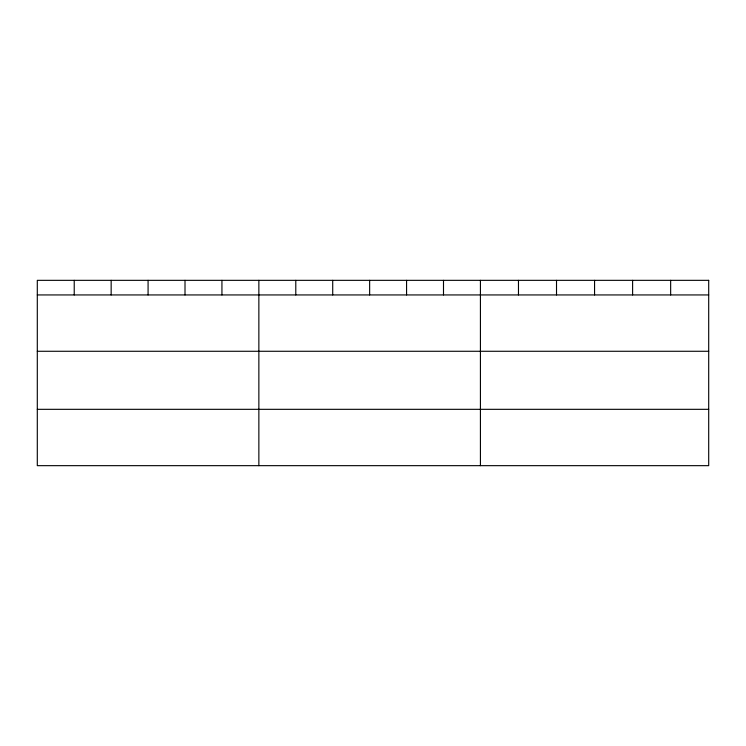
<?xml version="1.0" encoding="UTF-8"?>
<svg xmlns="http://www.w3.org/2000/svg" width="746" height="746" viewBox="0 0 746 746"><rect width="100%" height="100%" fill="white"/><g stroke="black" fill="none" stroke-linecap="round" stroke-linejoin="round"><path stroke-width="1.12" d="M37.3 294.94L708.7 294.94M37.3 351.273L708.7 351.273M37.3 409.321L708.7 409.321M670.654 280.337L670.654 294.94M632.608 280.337L632.608 294.94M594.562 280.337L594.562 294.94M556.516 280.337L556.516 294.94M518.47 280.337L518.47 294.94M480.424 280.337L480.424 465.663M443.497 280.337L443.497 294.94M406.57 280.337L406.57 294.94M369.643 280.337L369.643 294.94M332.716 280.337L332.716 294.94M295.789 280.337L295.789 294.94M258.862 280.337L258.862 465.663M221.935 280.337L221.935 294.94M185.008 280.337L185.008 294.94M148.081 280.337L148.081 294.94M111.154 280.337L111.154 294.94M74.227 280.337L74.227 294.94M708.7 280.337L37.3 280.337L37.3 465.663L708.7 465.663L708.7 280.337"/></g></svg>
